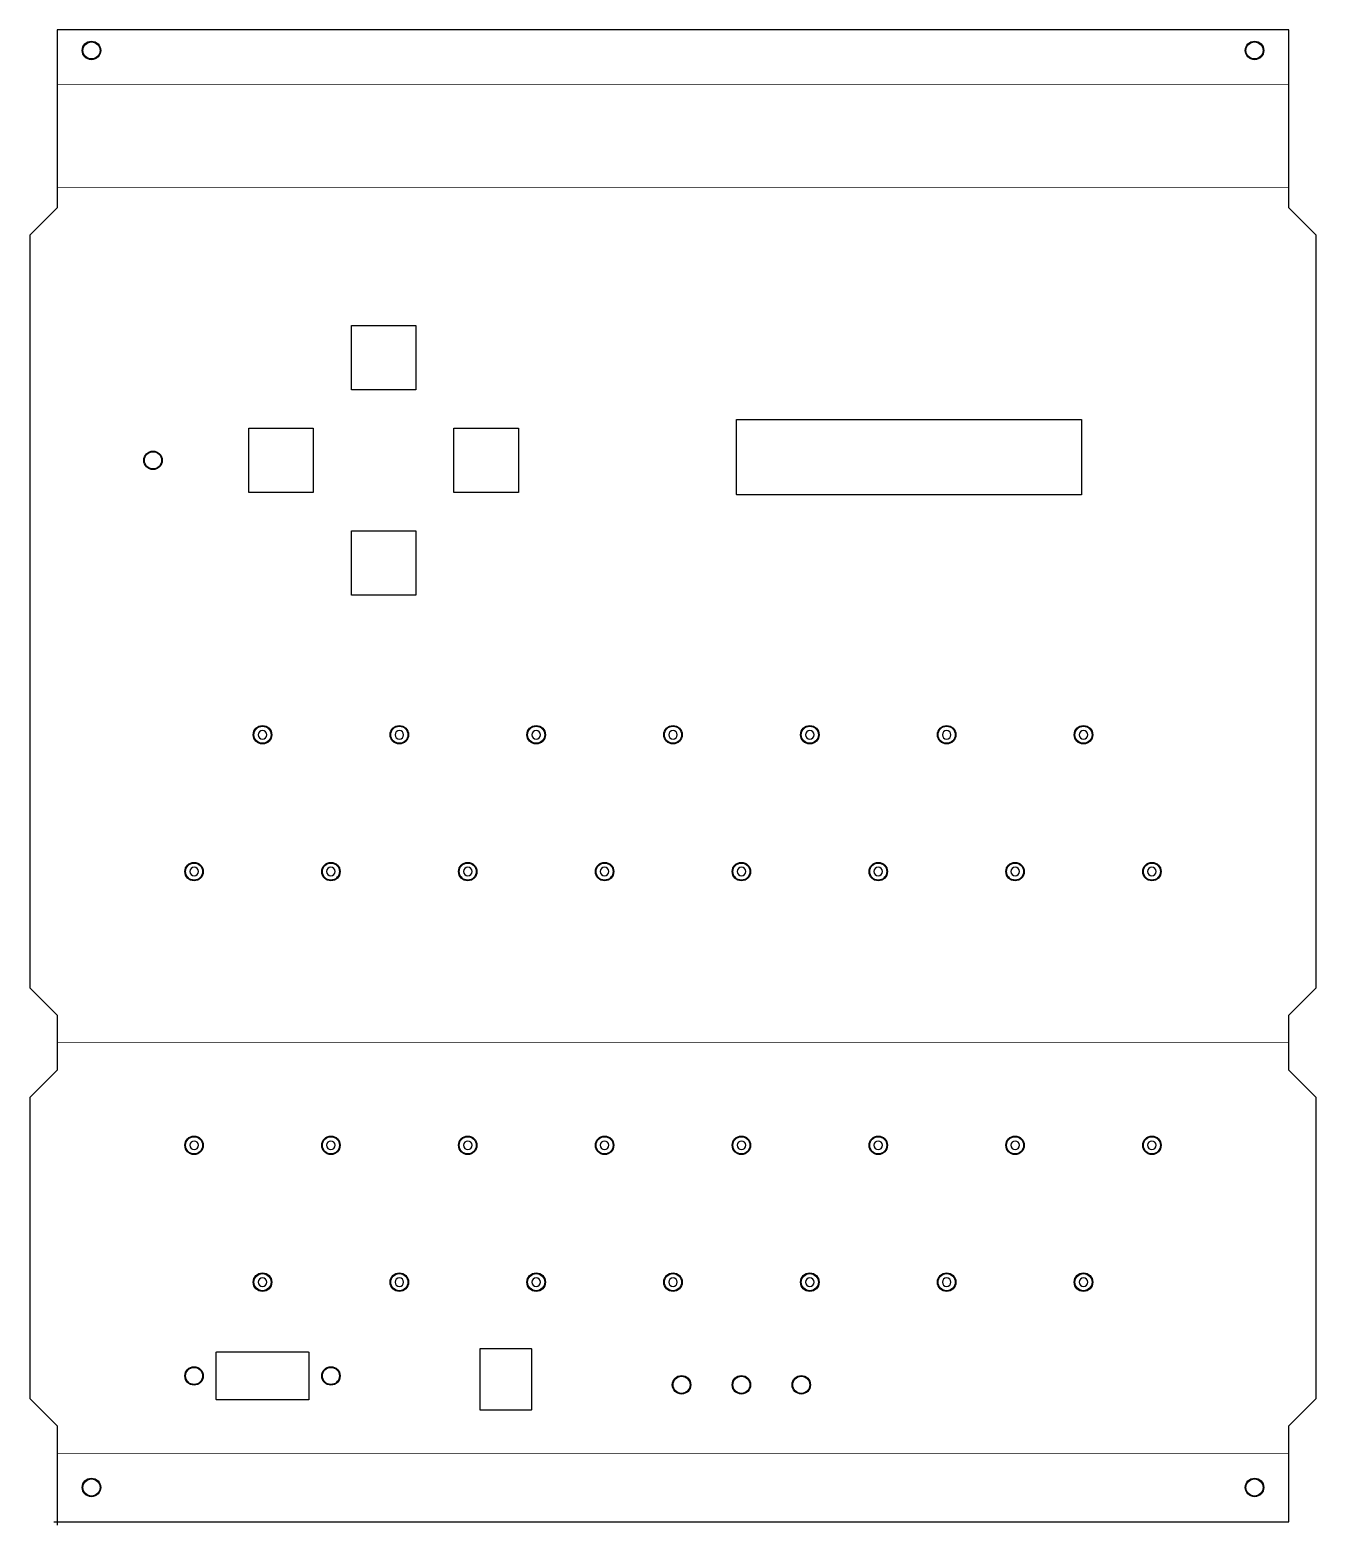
# Model space of a CAD drawing. Extents: x -200 to 9200, y -25 to 10900.
import ezdxf

# ---------------------------------------------------------------- set-up
doc = ezdxf.new("R2010")
doc.units = 0
doc.layers.add('BOARD_GEOMETRY_OUTLINE', color=123, linetype='CONTINUOUS')

# ---------------------------------------------------------------- blocks, each defined once
blk = doc.blocks.new('FIGURE_CROSS')
for points in [[(-0.5, 0), (0.5, 0)], [(0, 0.5), (0, -0.5)]]:
    blk.add_lwpolyline(points)

msp = doc.modelspace()

# ---------------------------------------------------------------- linework, layer by layer
at = {"layer": 'BOARD_GEOMETRY_OUTLINE'}
msp.add_lwpolyline([(0, 0), (9000, 0), (9000, 700), (9200, 900), (9200, 3100), (9000, 3300), (9000, 3700), (9200, 3900), (9200, 9400), (9000, 9600), (9000, 10900), (0, 10900), (0, 9600), (-200, 9400), (-200, 3900), (0, 3700), (0, 3300), (-200, 3100), (-200, 900), (0, 700)], close=True, dxfattribs=at)
at = {"layer": 'BOARD_GEOMETRY_OUTLINE', "const_width": 5}
for points in [[(0, 10500), (9000, 10500)], [(0, 9750), (9000, 9750)], [(0, 3500), (9000, 3500)], [(0, 500), (9000, 500)]]:
    msp.add_lwpolyline(points, dxfattribs=at)
at = {"layer": 'BOARD_GEOMETRY_OUTLINE'}
for points in [[(2151.22, 8741), (2619.22, 8741, -0.414214), (2621.22, 8739), (2621.22, 8271, -0.414214), (2619.22, 8269), (2151.22, 8269, -0.414214), (2149.22, 8271), (2149.22, 8739, -0.414214)], [(1871.22, 7989), (1871.22, 7521, -0.414214), (1869.22, 7519), (1401.22, 7519, -0.414214), (1399.22, 7521), (1399.22, 7989, -0.414214), (1401.22, 7991), (1869.22, 7991, -0.414214)], [(2901.22, 7991), (3369.22, 7991, -0.414214), (3371.22, 7989), (3371.22, 7521, -0.414214), (3369.22, 7519), (2901.22, 7519, -0.414214), (2899.22, 7521), (2899.22, 7989, -0.414214)], [(7485, 8052.5), (7485, 7505.5, -0.414214), (7483, 7503.5), (4967, 7503.5, -0.414214), (4965, 7505.5), (4965, 8052.5, -0.414214), (4967, 8054.5), (7483, 8054.5, -0.414214)], [(2151.22, 7241), (2619.22, 7241, -0.414214), (2621.22, 7239), (2621.22, 6771, -0.414214), (2619.22, 6769), (2151.22, 6769, -0.414214), (2149.22, 6771), (2149.22, 7239, -0.414214)], [(1500, 5781.25, 1), (1500, 5718.75, 1)], [(2500, 5781.25, 1), (2500, 5718.75, 1)], [(3500, 5781.25, 1), (3500, 5718.75, 1)], [(4500, 5781.25, 1), (4500, 5718.75, 1)], [(5500, 5781.25, 1), (5500, 5718.75, 1)], [(6500, 5781.25, 1), (6500, 5718.75, 1)], [(7500, 5781.25, 1), (7500, 5718.75, 1)], [(1000, 4781.25, 1), (1000, 4718.75, 1)], [(2000, 4781.25, 1), (2000, 4718.75, 1)], [(3000, 4781.25, 1), (3000, 4718.75, 1)], [(4000, 4781.25, 1), (4000, 4718.75, 1)], [(5000, 4781.25, 1), (5000, 4718.75, 1)], [(6000, 4781.25, 1), (6000, 4718.75, 1)], [(7000, 4781.25, 1), (7000, 4718.75, 1)], [(8000, 4781.25, 1), (8000, 4718.75, 1)], [(1000, 2781.25, 1), (1000, 2718.75, 1)], [(2000, 2781.25, 1), (2000, 2718.75, 1)], [(3000, 2781.25, 1), (3000, 2718.75, 1)], [(4000, 2781.25, 1), (4000, 2718.75, 1)], [(5000, 2781.25, 1), (5000, 2718.75, 1)], [(6000, 2781.25, 1), (6000, 2718.75, 1)], [(7000, 2781.25, 1), (7000, 2718.75, 1)], [(8000, 2781.25, 1), (8000, 2718.75, 1)], [(1500, 1781.25, 1), (1500, 1718.75, 1)], [(2500, 1781.25, 1), (2500, 1718.75, 1)], [(3500, 1781.25, 1), (3500, 1718.75, 1)], [(4500, 1781.25, 1), (4500, 1718.75, 1)], [(5500, 1781.25, 1), (5500, 1718.75, 1)], [(6500, 1781.25, 1), (6500, 1718.75, 1)], [(7500, 1781.25, 1), (7500, 1718.75, 1)], [(1164.5, 890, -0.414214), (1162.5, 892), (1162.5, 1238, -0.414214), (1164.5, 1240), (1835.5, 1240, -0.414214), (1837.5, 1238), (1837.5, 892, -0.414214), (1835.5, 890)], [(3463, 815), (3092, 815, -0.414214), (3090, 817), (3090, 1263, -0.414214), (3092, 1265), (3463, 1265, -0.414214), (3465, 1263), (3465, 817, -0.414214)]]:
    msp.add_lwpolyline(points, format="xyb", close=True, dxfattribs=at)
for centre, radius in [((250, 10750), 67.5), ((250, 10750), 67.5), ((250, 10750), 67.5), ((250, 10750), 67.5), ((8750, 10750), 67.5), ((8750, 10750), 67.5), ((250, 10750), 62.5), ((250, 10750), 62.5), ((250, 10750), 62.5), ((250, 10750), 62.5), ((8750, 10750), 62.5), ((8750, 10750), 62.5), ((700, 7755), 67.5), ((700, 7755), 67.5), ((700, 7755), 62.5), ((700, 7755), 62.5), ((1500, 5750), 67.5), ((1500, 5750), 67.5), ((1500, 5750), 62.5), ((1500, 5750), 62.5), ((2500, 5750), 67.5), ((2500, 5750), 67.5), ((2500, 5750), 62.5), ((2500, 5750), 62.5), ((3500, 5750), 67.5), ((3500, 5750), 67.5), ((3500, 5750), 62.5), ((3500, 5750), 62.5), ((4500, 5750), 67.5), ((4500, 5750), 67.5), ((4500, 5750), 62.5), ((4500, 5750), 62.5), ((5500, 5750), 67.5), ((5500, 5750), 67.5), ((5500, 5750), 62.5), ((5500, 5750), 62.5), ((6500, 5750), 67.5), ((6500, 5750), 67.5), ((6500, 5750), 62.5), ((6500, 5750), 62.5), ((7500, 5750), 67.5), ((7500, 5750), 67.5), ((7500, 5750), 62.5), ((7500, 5750), 62.5), ((1000, 4750), 67.5), ((1000, 4750), 67.5), ((1000, 4750), 62.5), ((1000, 4750), 62.5), ((2000, 4750), 67.5), ((2000, 4750), 67.5), ((2000, 4750), 62.5), ((2000, 4750), 62.5), ((3000, 4750), 67.5), ((3000, 4750), 67.5), ((3000, 4750), 62.5), ((3000, 4750), 62.5), ((4000, 4750), 67.5), ((4000, 4750), 67.5), ((4000, 4750), 62.5), ((4000, 4750), 62.5), ((5000, 4750), 67.5), ((5000, 4750), 67.5), ((5000, 4750), 62.5), ((5000, 4750), 62.5), ((6000, 4750), 67.5), ((6000, 4750), 67.5), ((6000, 4750), 62.5), ((6000, 4750), 62.5), ((7000, 4750), 67.5), ((7000, 4750), 67.5), ((7000, 4750), 62.5), ((7000, 4750), 62.5), ((8000, 4750), 67.5), ((8000, 4750), 67.5), ((8000, 4750), 62.5), ((8000, 4750), 62.5), ((1000, 2750), 67.5), ((1000, 2750), 67.5), ((1000, 2750), 62.5), ((1000, 2750), 62.5), ((2000, 2750), 67.5), ((2000, 2750), 67.5), ((2000, 2750), 62.5), ((2000, 2750), 62.5), ((3000, 2750), 67.5), ((3000, 2750), 67.5), ((3000, 2750), 62.5), ((3000, 2750), 62.5), ((4000, 2750), 67.5), ((4000, 2750), 67.5), ((4000, 2750), 62.5), ((4000, 2750), 62.5), ((5000, 2750), 67.5), ((5000, 2750), 67.5), ((5000, 2750), 62.5), ((5000, 2750), 62.5), ((6000, 2750), 67.5), ((6000, 2750), 67.5), ((6000, 2750), 62.5), ((6000, 2750), 62.5), ((7000, 2750), 67.5), ((7000, 2750), 67.5), ((7000, 2750), 62.5), ((7000, 2750), 62.5), ((8000, 2750), 67.5), ((8000, 2750), 67.5), ((8000, 2750), 62.5), ((8000, 2750), 62.5), ((1500, 1750), 67.5), ((1500, 1750), 67.5), ((1500, 1750), 62.5), ((1500, 1750), 62.5), ((2500, 1750), 67.5), ((2500, 1750), 67.5), ((2500, 1750), 62.5), ((2500, 1750), 62.5), ((3500, 1750), 67.5), ((3500, 1750), 67.5), ((3500, 1750), 62.5), ((3500, 1750), 62.5), ((4500, 1750), 67.5), ((4500, 1750), 67.5), ((4500, 1750), 62.5), ((4500, 1750), 62.5), ((5500, 1750), 67.5), ((5500, 1750), 67.5), ((5500, 1750), 62.5), ((5500, 1750), 62.5), ((6500, 1750), 67.5), ((6500, 1750), 67.5), ((6500, 1750), 62.5), ((6500, 1750), 62.5), ((7500, 1750), 67.5), ((7500, 1750), 67.5), ((7500, 1750), 62.5), ((7500, 1750), 62.5), ((1000, 1065), 67.5), ((1000, 1065), 67.5), ((1000, 1065), 62.5), ((1000, 1065), 62.5), ((2000, 1065), 67.5), ((2000, 1065), 67.5), ((2000, 1065), 62.5), ((2000, 1065), 62.5), ((4562.5, 1000), 67.5), ((4562.5, 1000), 67.5), ((4562.5, 1000), 62.5), ((4562.5, 1000), 62.5), ((5000, 1000), 67.5), ((5000, 1000), 67.5), ((5000, 1000), 62.5), ((5000, 1000), 62.5), ((5437.5, 1000), 67.5), ((5437.5, 1000), 67.5), ((5437.5, 1000), 62.5), ((5437.5, 1000), 62.5), ((250, 250), 67.5), ((250, 250), 67.5), ((250, 250), 62.5), ((250, 250), 62.5), ((8750, 250), 67.5), ((8750, 250), 67.5), ((8750, 250), 62.5), ((8750, 250), 62.5)]:
    msp.add_circle(centre, radius, dxfattribs=at)

# ---------------------------------------------------------------- block references
at = {"layer": 'BOARD_GEOMETRY_OUTLINE', "xscale": 50, "yscale": 50}
msp.add_blockref('FIGURE_CROSS', (0, 0), dxfattribs=at)

doc.saveas('drawing.dxf')
